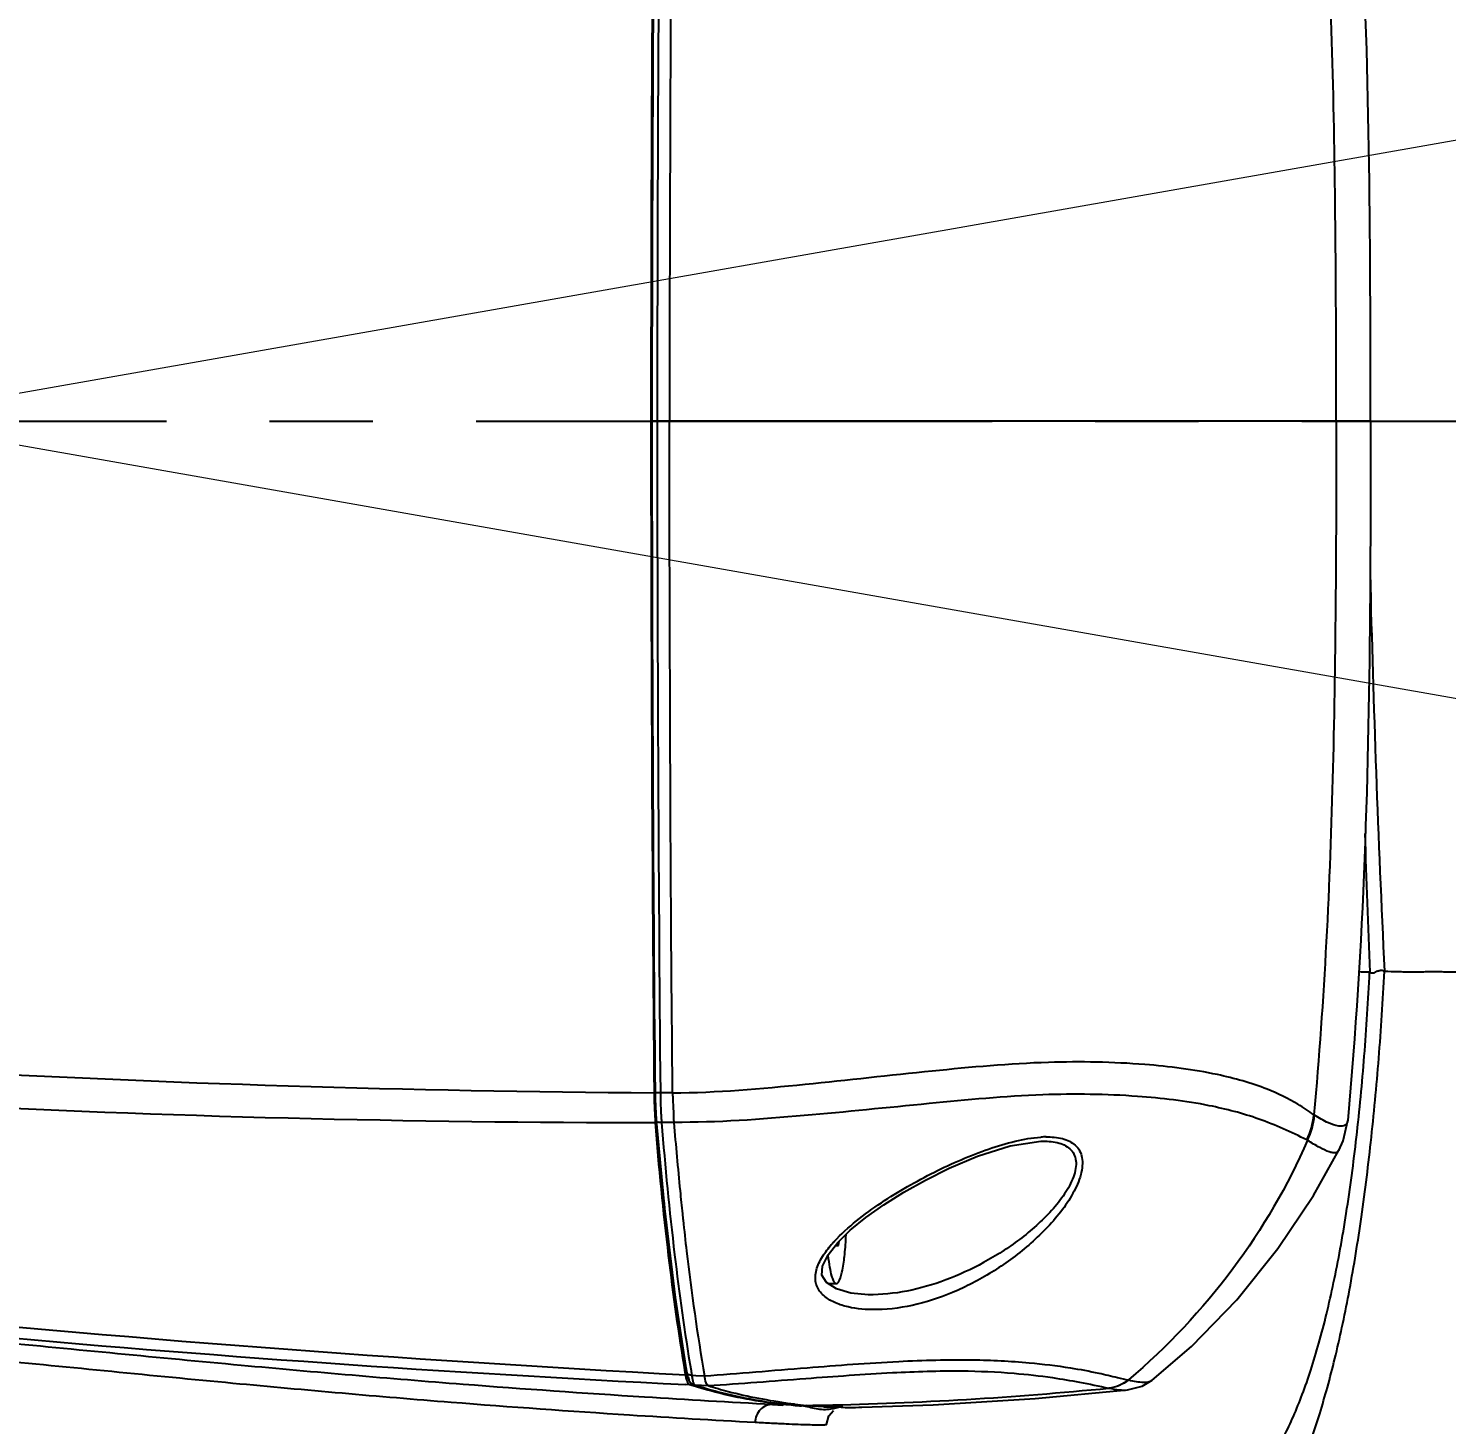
# Model space of a CAD drawing. Header units: millimetres. Extents: x 5828 to 6704, y 123 to 421.
# Drawn here: x 6591.76 to 6596.91, y 245.97 to 251.04 of the extents above; entities that cross this region are included whole.
import ezdxf

# ---------------------------------------------------------------- set-up
doc = ezdxf.new("R2010")
doc.units = ezdxf.units.MM
doc.linetypes.add('CENTER', pattern=[0.6, 0.375, -0.075, 0.075, -0.075])
for name, color, linetype in [('中心线', 7, 'Continuous'), ('外形图', 7, 'Continuous'), ('尺寸标注', 7, 'Continuous'), ('运动范围', 7, 'Continuous')]:
    doc.layers.add(name, color=color, linetype=linetype)
doc.styles.add('微软雅黑', font='msyh.ttc', dxfattribs={"height": 1.5})
doc.dimstyles.new('尺寸标注_1_15比例', dxfattribs={"dimtxt": 1.5, "dimasz": 1.25, "dimexe": 0.5, "dimexo": 0.4, "dimgap": 0.5, "dimtad": 1, "dimdec": 1, "dimlfac": 15, "dimdsep": 46, "dimtxsty": '微软雅黑', "dimcen": 0.09, "dimadec": 0, "dimazin": 0, "dimtp": 0.01, "dimtm": 0.01, "dimtfac": 1, "dimtdec": 1, "dimtofl": 0, "dimtmove": 0, "dimatfit": 3, "dimfxl": 1, "dimtolj": 1, "dimarcsym": 0})

# ---------------------------------------------------------------- blocks, each defined once
blk = doc.blocks.new('*D769')
at = {"layer": 'Defpoints', "color": 0}
for p in [(6596.5117, 262.0217), (6628.0363, 256.1115), (6551.3884, 249.6138), (6591.2263, 249.6258), (6637.3008, 249.6138)]:
    blk.add_point(p, dxfattribs=at)
at = {"layer": '尺寸标注', "color": 0, "lineweight": -2}
blk.add_arc((6591.1582, 249.6138), 13.5135, 15.29432, 174.69825, dxfattribs=at)
at = {"layer": '尺寸标注', "color": 0}
for points in [[(6603.9899, 253.1328), (6604.3964, 253.224), (6604.4667, 251.9587)], [(6577.4944, 250.8721), (6577.9106, 250.8528), (6577.6447, 249.6138)]]:
    blk.add_solid(points, dxfattribs=at)
at = {"layer": '尺寸标注', "color": 0, "insert": (6589.8699, 264.3502), "char_height": 1.5, "attachment_point": 5, "rotation": 4.9963, "style": '微软雅黑'}
blk.add_mtext('\\A1;-\\A1;170%%d', dxfattribs=at)
blk = doc.blocks.new('*D770')
at = {"layer": 'Defpoints', "color": 0}
for p in [(6551.3884, 249.6138), (6591.2263, 249.6138), (6637.3008, 249.6138), (6628.0365, 243.1292), (6583.7661, 238.2698)]:
    blk.add_point(p, dxfattribs=at)
at = {"layer": '尺寸标注', "color": 0, "lineweight": -2}
blk.add_arc((6591.2263, 249.6138), 13.5772, 185.27685, 344.73221, dxfattribs=at)
at = {"layer": '尺寸标注', "color": 0}
for points in [[(6577.9147, 248.3747), (6577.4985, 248.3555), (6577.6491, 249.6138)], [(6604.5277, 245.9929), (6604.1211, 246.084), (6604.5977, 247.2582)]]:
    blk.add_solid(points, dxfattribs=at)
at = {"layer": '尺寸标注', "color": 0, "insert": (6591.5441, 237.3197), "char_height": 1.5, "attachment_point": 5, "rotation": 1.4808, "style": '微软雅黑'}
blk.add_mtext('\\A1;+\\A1;170%%d', dxfattribs=at)

msp = doc.modelspace()

# ---------------------------------------------------------------- linework, layer by layer
at = {"layer": '中心线', "linetype": 'CENTER', "ltscale": 5}
msp.add_line((6551.3884, 249.6138), (6637.3008, 249.6138), dxfattribs=at)
at = {"layer": '外形图', "color": 7, "linetype": 'Continuous'}
for p, q in [((6596.6384, 249.6138), (6594.027, 249.6138)), ((6594.0356, 247.6119), (6594.0353, 247.6119)), ((6594.0356, 247.6118), (6594.0354, 247.6118)), ((6594.1025, 247.1733), (6594.0581, 247.1735)), ((6594.0774, 247.0654), (6594.0624, 247.0654)), ((6594.1072, 247.0655), (6594.0774, 247.0654)), ((6596.5553, 247.0728), (6596.5553, 247.0728)), ((6595.4406, 246.9983), (6595.4415, 246.9983)), ((6596.5235, 246.9648), (6596.5234, 246.9647)), ((6594.6939, 246.6185), (6594.7059, 246.6185)), ((6594.7059, 246.6185), (6594.7073, 246.6342)), ((6594.6977, 246.4613), (6594.6612, 246.4842)), ((6594.6672, 246.4805), (6594.6973, 246.4805)), ((6594.1117, 246.4301), (6594.153, 246.1595)), ((6594.8141, 246.4404), (6594.8131, 246.4404)), ((6594.1502, 246.1493), (6594.1487, 246.1583)), ((6594.153, 246.1595), (6594.1563, 246.1435)), ((6594.1695, 246.1645), (6594.17, 246.1613)), ((6594.1696, 246.1654), (6594.1701, 246.1621)), ((6594.17, 246.1613), (6594.1722, 246.1482)), ((6594.1637, 246.1133), (6594.1504, 246.1141)), ((6594.1637, 246.1133), (6594.1504, 246.114)), ((6594.1771, 246.1096), (6594.1637, 246.1133)), ((6594.1771, 246.1091), (6594.1637, 246.1133)), ((6594.1685, 246.119), (6594.1779, 246.1133)), ((6594.1722, 246.1482), (6594.1875, 246.1474)), ((6594.1781, 246.1133), (6594.1779, 246.1133)), ((6594.1832, 246.1124), (6594.1781, 246.1133)), ((6594.1832, 246.1124), (6594.2315, 246.11)), ((6594.1875, 246.1474), (6594.2181, 246.1458)), ((6595.6876, 246.101), (6595.6881, 246.1009)), ((6595.7592, 246.1309), (6595.7597, 246.1308)), ((6595.8451, 246.1298), (6595.8452, 246.1299)), ((6595.7551, 246.0942), (6595.7557, 246.0942)), ((6594.4657, 246.0414), (6594.4855, 246.0409)), ((6594.4855, 246.0409), (6594.5052, 246.0403)), ((6594.5233, 246.042), (6594.5448, 246.0393)), ((6594.5233, 246.0419), (6594.5435, 246.0394)), ((6594.5233, 246.0414), (6594.5448, 246.0393)), ((6594.5404, 246.0385), (6594.525, 246.0398)), ((6594.6526, 246.033), (6594.5435, 246.0394)), ((6594.5441, 246.0442), (6594.5454, 246.044)), ((6594.5448, 246.0393), (6594.5592, 246.0389)), ((6594.5464, 246.043), (6594.5477, 246.0428)), ((6594.5592, 246.0389), (6594.5881, 246.0381)), ((6594.6678, 246.0328), (6594.652, 246.0336)), ((6594.6678, 246.0328), (6594.6526, 246.0338)), ((6594.6526, 246.033), (6594.6979, 246.0318)), ((6594.6977, 246.0318), (6594.6678, 246.0328)), ((6594.7147, 246.0315), (6594.6974, 246.0318)), ((6594.7151, 246.0314), (6594.6977, 246.0318))]:
    msp.add_line(p, q, dxfattribs=at)
for points in [[(6594.0386, 252.0531), (6594.0321, 251.1784), (6594.0282, 250.3425), (6594.027, 249.6138)], [(6594.027, 249.6138), (6594.0282, 248.8879), (6594.032, 248.0521), (6594.0386, 247.1745)], [(6594.0386, 247.1745), (6594.039, 247.1519), (6594.0413, 247.097), (6594.043, 247.073)], [(6594.043, 247.073), (6594.0728, 246.754), (6594.1117, 246.4301)], [(6596.5234, 246.9647), (6596.5388, 246.9992), (6596.5553, 247.0728)], [(6594.7026, 246.6295), (6594.7481, 246.6742), (6594.8046, 246.7206), (6594.8703, 246.7673), (6594.9429, 246.8129), (6595.0215, 246.857), (6595.108, 246.8998), (6595.2104, 246.9431), (6595.3286, 246.9811), (6595.4406, 246.9983)], [(6595.8454, 246.13), (6595.9873, 246.2523), (6596.152, 246.4218), (6596.3018, 246.6084), (6596.4306, 246.8011), (6596.5234, 246.9648)], [(6594.6612, 246.4842), (6594.6452, 246.5116), (6594.6477, 246.5443), (6594.6679, 246.5855), (6594.7026, 246.6295)], [(6594.8131, 246.4404), (6594.7496, 246.4464), (6594.6977, 246.4613)], [(6594.1563, 246.1435), (6594.161, 246.13), (6594.1685, 246.119)], [(6595.755, 246.0942), (6595.8083, 246.1079), (6595.8453, 246.13)], [(6594.7906, 246.0315), (6595.0496, 246.0406), (6595.4196, 246.0634), (6595.7556, 246.0942)], [(6594.6612, 245.9684), (6594.6697, 245.9998), (6594.6873, 246.0199)]]:
    msp.add_lwpolyline(points, dxfattribs=at)
for centre, radius, start, end in [((6862.5923, 249.563), 268.5685, 179.468583, 179.989159), ((6885.1591, 249.4551), 291.1318, 179.488731, 179.968771), ((6883.3635, 249.462), 289.317, 179.486677, 179.969947), ((6886.4871, 249.7777), 292.4634, 180.032107, 180.510151), ((6862.3347, 249.6644), 268.3074, 180.01081, 180.531687), ((6861.3157, 249.661), 267.2691, 180.01012, 180.533256), ((6656.8271, 250.5223), 60.2083, 181.391471, 182.76767), ((6650.5308, 249.8126), 53.94, 181.80282, 182.33775), ((6596.5689, 241.8841), 5.7286, 89.332, 89.7433), ((6594.4264, 302.2529), 55.0806, 264.06057, 269.59318), ((6594.0392, 299.4868), 52.4213, 264.16967, 270.00079), ((6595.6829, 247.1879), 1.6477, 180.4942, 181.7924), ((6595.5515, 247.1836), 1.5162, 181.7849, 183.1583), ((6595.8174, 247.1871), 1.7594, 180.4423, 181.6567), ((6595.6766, 247.1829), 1.6184, 181.6497, 182.935), ((6595.3751, 247.1738), 1.3395, 183.1581, 184.3351), ((6595.4934, 247.1735), 1.4351, 182.9364, 183.9754), ((6595.2542, 247.1649), 1.2183, 184.3468, 184.6836), ((6595.3647, 247.1648), 1.3061, 183.9844, 184.361), ((6613.6378, 248.7167), 19.6003, 184.83257, 185.55985), ((6595.4645, 246.6494), 0.3642, 90.8292, 93.8627), ((6606.3374, 248.0191), 12.2667, 185.62039, 186.01364), ((6597.8164, 314.5536), 68.5024, 261.761367, 266.932125), ((6605.1754, 247.8979), 11.0984, 186.01987, 186.13665), ((6604.8319, 247.8607), 10.7529, 186.13519, 186.74106), ((6595.034, 246.3163), 0.4683, 138.7694, 139.8191), ((6595.059, 246.2944), 0.5015, 137.4038, 138.7652), ((6603.3048, 247.6757), 9.2146, 186.71347, 189.55688), ((6597.3086, 309.6243), 63.5887, 264.794855, 267.153191), ((6594.3664, 259.5908), 13.5545, 271.20881, 275.5958), ((6595.3824, 263.7356), 17.7179, 267.03433, 267.15723), ((6594.7893, 247.9234), 1.8961, 262.0238, 262.6394), ((6594.6683, 247.6163), 1.583, 265.3658, 266.4905), ((6594.7622, 247.7113), 1.6822, 262.6724, 264.0596), ((6594.3683, 259.5357), 13.4994, 270.93306, 271.20597), ((6594.7367, 245.8939), 0.1398, 96.4857, 99.0339), ((6594.7527, 248.0215), 1.9905, 268.9172, 269.7449), ((6594.7521, 247.6456), 1.6145, 269.7079, 271.3699)]:
    msp.add_arc(centre, radius, start, end, dxfattribs=at)
for points, knots in [([(6596.5139, 249.6138), (6596.5139, 249.824), (6596.5126, 250.2444), (6596.5006, 251.085), (6596.471, 251.7155), (6596.4325, 252.1341)], [0, 0, 0, 0, 0.250013, 0.500029, 1, 1, 1, 1]), ([(6596.6384, 249.6138), (6596.6384, 249.8246), (6596.6375, 250.672), (6596.6143, 251.5208), (6596.5553, 252.1548)], [0, 0, 0, 0, 0.248709, 1, 1, 1, 1]), ([(6594.1025, 252.0543), (6594.1007, 251.851), (6594.0959, 251.3428), (6594.0933, 250.5293), (6594.091, 249.919), (6594.091, 249.6138)], [0, 0, 0, 0, 0.249832, 0.62482, 1, 1, 1, 1]), ([(6594.1025, 247.1733), (6594.1007, 247.3765), (6594.0959, 247.8848), (6594.0933, 248.6983), (6594.091, 249.3086), (6594.091, 249.6138)], [0, 0, 0, 0, 0.249832, 0.62482, 1, 1, 1, 1]), ([(6596.5139, 249.6138), (6596.5139, 249.4036), (6596.5126, 248.9832), (6596.5006, 248.1425), (6596.471, 247.5121), (6596.4325, 247.0935)], [0, 0, 0, 0, 0.250013, 0.500029, 1, 1, 1, 1]), ([(6596.6384, 249.6138), (6596.6384, 249.403), (6596.6375, 248.5556), (6596.6143, 247.7068), (6596.5553, 247.0728)], [0, 0, 0, 0, 0.248709, 1, 1, 1, 1]), ([(6595.6824, 245.6138), (6595.7044, 245.6138), (6595.7488, 245.6145), (6595.8044, 245.617), (6595.8495, 245.6201), (6595.884, 245.6228), (6595.9188, 245.6257), (6595.9543, 245.6286), (6595.9905, 245.6321), (6596.0279, 245.6382), (6596.0664, 245.6492), (6596.1051, 245.6671), (6596.1435, 245.6924), (6596.1812, 245.7248), (6596.2185, 245.7642), (6596.27, 245.8297), (6596.3168, 245.9088), (6596.3596, 245.9998), (6596.3919, 246.0799), (6596.4228, 246.1688), (6596.452, 246.2663), (6596.4796, 246.3724), (6596.5053, 246.4867), (6596.5292, 246.6086), (6596.5588, 246.7844), (6596.5897, 247.0179), (6596.6173, 247.3103), (6596.6301, 247.5106), (6596.6351, 247.6124)], [0, 0, 0, 0, 0.026476, 0.05328, 0.066951, 0.080789, 0.094782, 0.108972, 0.123498, 0.138573, 0.154444, 0.171379, 0.189642, 0.209456, 0.231056, 0.254726, 0.309435, 0.340979, 0.375515, 0.413154, 0.453951, 0.497876, 0.544828, 0.594655, 0.647151, 0.758986, 0.877539, 1, 1, 1, 1]), ([(6595.8129, 245.4757), (6595.835, 245.4757), (6595.879, 245.4764), (6595.9339, 245.4791), (6595.9776, 245.4825), (6596.0102, 245.4856), (6596.0428, 245.4888), (6596.0699, 245.4918), (6596.0915, 245.4948), (6596.1078, 245.4976), (6596.124, 245.5014), (6596.1403, 245.5065), (6596.1566, 245.5131), (6596.1729, 245.5215), (6596.1891, 245.5319), (6596.2114, 245.5487), (6596.2391, 245.575), (6596.2711, 245.6132), (6596.3031, 245.6588), (6596.3346, 245.7123), (6596.3657, 245.774), (6596.3961, 245.8441), (6596.4259, 245.9228), (6596.4549, 246.0102), (6596.4829, 246.1062), (6596.5098, 246.2107), (6596.5355, 246.3235), (6596.5688, 246.489), (6596.6057, 246.7131), (6596.6416, 246.9991), (6596.6649, 247.2496), (6596.6801, 247.4569), (6596.6864, 247.5622), (6596.6892, 247.6151)], [0, 0, 0, 0, 0.025789, 0.051466, 0.064273, 0.077058, 0.089814, 0.10255, 0.108931, 0.115345, 0.121832, 0.128448, 0.135267, 0.142375, 0.149854, 0.157758, 0.175012, 0.194368, 0.215969, 0.240074, 0.266916, 0.296669, 0.329444, 0.3653, 0.404279, 0.446376, 0.491516, 0.539577, 0.64376, 0.757002, 0.876627, 0.937992, 1, 1, 1, 1]), ([(6596.6588, 247.6147), (6596.6574, 247.613), (6596.6551, 247.6107), (6596.6513, 247.6086), (6596.6472, 247.6075), (6596.6415, 247.6085), (6596.6376, 247.6109), (6596.6357, 247.6123)], [0, 0, 0, 0, 0.250149, 0.370194, 0.487626, 0.73164, 1, 1, 1, 1]), ([(6596.6891, 247.6151), (6596.6888, 247.6151), (6596.6881, 247.6153), (6596.6866, 247.6158), (6596.6844, 247.6168), (6596.6814, 247.6179), (6596.6778, 247.6184), (6596.6737, 247.6175), (6596.6693, 247.6162), (6596.6643, 247.615), (6596.6607, 247.6147), (6596.6588, 247.6147)], [0, 0, 0, 0, 0.029415, 0.065195, 0.153722, 0.25799, 0.373314, 0.504531, 0.655015, 0.820731, 1, 1, 1, 1]), ([(6596.6891, 247.6151), (6596.7051, 247.6152), (6596.7292, 247.6147), (6596.7612, 247.6134), (6596.7851, 247.6127), (6596.8088, 247.6126), (6596.8284, 247.6136), (6596.844, 247.6144), (6596.8596, 247.615), (6596.8752, 247.615), (6596.8909, 247.6143), (6596.9029, 247.6135), (6596.9148, 247.6129), (6596.9268, 247.6126), (6596.9385, 247.6127), (6596.9534, 247.6135), (6596.9675, 247.6149), (6596.9805, 247.6161), (6596.9889, 247.6165), (6596.9961, 247.6164), (6597.0021, 247.6158), (6597.0068, 247.6147), (6597.01, 247.6136), (6597.0118, 247.6126), (6597.0128, 247.6118), (6597.0134, 247.611), (6597.0134, 247.6106)], [0, 0, 0, 0, 0.147498, 0.221184, 0.294584, 0.367404, 0.43948, 0.475303, 0.511034, 0.582747, 0.619062, 0.655695, 0.6925, 0.729263, 0.76555, 0.800889, 0.866436, 0.895393, 0.9211, 0.943269, 0.96179, 0.976657, 0.987888, 0.992159, 0.995553, 1, 1, 1, 1]), ([(6596.4325, 247.0935), (6596.4141, 247.1075), (6596.3598, 247.1428), (6596.2448, 247.1987), (6596.0577, 247.2505), (6595.7906, 247.284), (6595.4434, 247.2904), (6595.032, 247.2527), (6594.5786, 247.2012), (6594.2634, 247.1734), (6594.1025, 247.1722)], [0, 0, 0, 0, 0.029379, 0.081703, 0.161363, 0.273803, 0.421754, 0.600226, 0.79623, 1, 1, 1, 1]), ([(6594.0581, 247.1735), (6594.0556, 247.1735), (6594.0511, 247.1736), (6594.0447, 247.1735), (6594.0415, 247.1742), (6594.0386, 247.174), (6594.0386, 247.1745)], [0, 0, 0, 0, 0.382019, 0.706047, 0.9217, 1, 1, 1, 1]), ([(6594.0389, 247.1746), (6594.0389, 247.166), (6594.0395, 247.1326), (6594.0412, 247.0993), (6594.0432, 247.0747)], [0, 0, 0, 0, 0.259377, 1, 1, 1, 1]), ([(6594.1025, 247.1722), (6594.1027, 247.1541), (6594.1058, 247.1188), (6594.1056, 247.0835), (6594.1071, 247.0664)], [0, 0, 0, 0, 0.514114, 1, 1, 1, 1]), ([(6596.4071, 247.0027), (6596.3501, 247.0307), (6596.2354, 247.0831), (6596.0283, 247.1369), (6595.7652, 247.1678), (6595.4241, 247.1723), (6595.0206, 247.1337), (6594.5749, 247.0883), (6594.2652, 247.0655), (6594.1071, 247.0664)], [0, 0, 0, 0, 0.081837, 0.161945, 0.274562, 0.422391, 0.600614, 0.796272, 1, 1, 1, 1]), ([(6596.5553, 247.0729), (6596.555, 247.0696), (6596.5533, 247.063), (6596.5431, 247.0518), (6596.5164, 247.0519), (6596.4794, 247.0661), (6596.4509, 247.0821), (6596.4344, 247.0922)], [0, 0, 0, 0, 0.071877, 0.139873, 0.30784, 0.586175, 1, 1, 1, 1]), ([(6594.1487, 246.1583), (6594.1249, 246.2991), (6594.083, 246.6009), (6594.0532, 246.9041), (6594.04, 247.0655)], [0, 0, 0, 0, 0.468541, 1, 1, 1, 1]), ([(6594.0624, 247.0654), (6594.0579, 247.0652), (6594.0508, 247.0653), (6594.0432, 247.0703), (6594.043, 247.073)], [0, 0, 0, 0, 0.621703, 1, 1, 1, 1]), ([(6594.0432, 247.0747), (6594.0565, 246.9123), (6594.0864, 246.6075), (6594.1288, 246.3041), (6594.1529, 246.1629)], [0, 0, 0, 0, 0.532075, 1, 1, 1, 1]), ([(6594.0624, 247.0654), (6594.0754, 246.9053), (6594.1047, 246.6041), (6594.146, 246.3043), (6594.1695, 246.1645)], [0, 0, 0, 0, 0.53118, 1, 1, 1, 1]), ([(6594.6898, 246.6338), (6594.7147, 246.6608), (6594.7701, 246.7103), (6594.8901, 246.797), (6595.0494, 246.8878), (6595.2142, 246.9597), (6595.3448, 246.9992), (6595.4089, 247.0107), (6595.44, 247.0128)], [0, 0, 0, 0, 0.128964, 0.259973, 0.520667, 0.772087, 0.890461, 1, 1, 1, 1]), ([(6595.4415, 246.9983), (6595.4612, 246.9986), (6595.498, 246.9965), (6595.5414, 246.9786), (6595.5622, 246.9515), (6595.5693, 246.9262), (6595.5679, 246.8976), (6595.5563, 246.8557), (6595.5271, 246.8034), (6595.4802, 246.7449), (6595.4248, 246.6904), (6595.3641, 246.6407), (6595.2999, 246.596), (6595.2118, 246.5436), (6595.0978, 246.4909), (6594.9569, 246.4499), (6594.861, 246.4397), (6594.8141, 246.4404)], [0, 0, 0, 0, 0.052952, 0.098586, 0.12008, 0.142621, 0.167804, 0.195938, 0.258986, 0.327057, 0.397053, 0.467487, 0.537624, 0.607053, 0.742815, 0.873968, 1, 1, 1, 1]), ([(6595.4592, 247.0136), (6595.4793, 247.0139), (6595.5171, 247.0114), (6595.561, 246.9916), (6595.5827, 246.9637), (6595.5912, 246.9376), (6595.5922, 246.9078), (6595.5838, 246.863), (6595.558, 246.8054), (6595.5133, 246.7396), (6595.4585, 246.6772), (6595.3973, 246.6198), (6595.3316, 246.5677), (6595.241, 246.5067), (6595.123, 246.4451), (6594.9762, 246.3973), (6594.8758, 246.3852), (6594.8271, 246.386)], [0, 0, 0, 0, 0.051283, 0.095774, 0.117138, 0.139648, 0.16459, 0.192426, 0.255179, 0.323774, 0.394805, 0.466447, 0.537728, 0.608103, 0.744871, 0.875626, 1, 1, 1, 1]), ([(6596.4093, 247.0018), (6596.3379, 246.8363), (6596.1519, 246.5182), (6595.8995, 246.2505), (6595.7592, 246.1309)], [0, 0, 0, 0, 0.494289, 1, 1, 1, 1]), ([(6596.5234, 246.9648), (6596.5223, 246.9624), (6596.5188, 246.958), (6596.5103, 246.9551), (6596.4997, 246.9557), (6596.4802, 246.961), (6596.4493, 246.9764), (6596.4239, 246.9922), (6596.4093, 247.0018)], [0, 0, 0, 0, 0.060876, 0.123753, 0.202483, 0.30478, 0.592543, 1, 1, 1, 1]), ([(6594.8271, 246.386), (6594.794, 246.3865), (6594.7447, 246.3917), (6594.6842, 246.4133), (6594.6457, 246.4383), (6594.6199, 246.4778), (6594.6207, 246.5274), (6594.6425, 246.5749), (6594.6642, 246.6041), (6594.6763, 246.6185)], [0, 0, 0, 0, 0.254654, 0.375929, 0.491507, 0.603086, 0.721655, 0.855548, 1, 1, 1, 1]), ([(6594.6973, 246.4805), (6594.6996, 246.4805), (6594.7051, 246.4845), (6594.7134, 246.5012), (6594.7219, 246.5362), (6594.7291, 246.5911), (6594.7318, 246.6339), (6594.7327, 246.6575)], [0, 0, 0, 0, 0.036949, 0.097526, 0.304999, 0.616113, 1, 1, 1, 1]), ([(6594.6671, 246.5827), (6594.6687, 246.5684), (6594.672, 246.5431), (6594.6779, 246.5142), (6594.6838, 246.4966), (6594.6882, 246.487), (6594.6936, 246.4805), (6594.6973, 246.4805)], [0, 0, 0, 0, 0.393767, 0.697449, 0.810998, 0.897852, 1, 1, 1, 1]), ([(6594.4657, 246.0414), (6594.3107, 246.0494), (6593.9359, 246.0712), (6593.2921, 246.1162), (6592.5043, 246.1847), (6591.9366, 246.2405), (6591.6375, 246.2691)], [0, 0, 0, 0, 0.164048, 0.396945, 0.682317, 1, 1, 1, 1]), ([(6594.4023, 245.9759), (6594.25, 245.9839), (6593.8817, 246.0058), (6593.2492, 246.0508), (6592.4754, 246.1195), (6591.918, 246.1755), (6591.6243, 246.2041)], [0, 0, 0, 0, 0.164066, 0.397052, 0.682408, 1, 1, 1, 1]), ([(6594.2182, 246.1453), (6594.3425, 246.1548), (6594.5776, 246.1743), (6594.9024, 246.1993), (6595.1719, 246.2071), (6595.3803, 246.1968), (6595.5329, 246.1784), (6595.6397, 246.1585), (6595.7098, 246.1421), (6595.7457, 246.1333), (6595.7592, 246.1309)], [0, 0, 0, 0, 0.241514, 0.456947, 0.630908, 0.763292, 0.860522, 0.928432, 0.973529, 1, 1, 1, 1]), ([(6594.1529, 246.1629), (6594.1532, 246.1614), (6594.1541, 246.1562), (6594.1553, 246.1509), (6594.1563, 246.1472)], [0, 0, 0, 0, 0.277182, 1, 1, 1, 1]), ([(6594.1722, 246.1482), (6594.1704, 246.1481), (6594.1641, 246.1483), (6594.1573, 246.1513), (6594.1547, 246.1552)], [0, 0, 0, 0, 0.279337, 1, 1, 1, 1]), ([(6594.2316, 246.11), (6594.35, 246.1182), (6594.573, 246.1351), (6594.8799, 246.158), (6595.1326, 246.1665), (6595.327, 246.1582), (6595.4698, 246.1421), (6595.5843, 246.1226), (6595.6523, 246.1086), (6595.6876, 246.101)], [0, 0, 0, 0, 0.243439, 0.458914, 0.631322, 0.761696, 0.857692, 0.926009, 1, 1, 1, 1]), ([(6594.1542, 246.1308), (6594.1538, 246.1321), (6594.1523, 246.1383), (6594.151, 246.1445), (6594.1502, 246.1493)], [0, 0, 0, 0, 0.222065, 1, 1, 1, 1]), ([(6594.1588, 246.1186), (6594.1584, 246.1193), (6594.1565, 246.1233), (6594.1552, 246.1275), (6594.1542, 246.1308)], [0, 0, 0, 0, 0.205955, 1, 1, 1, 1]), ([(6594.1563, 246.1472), (6594.1566, 246.1461), (6594.1577, 246.1426), (6594.159, 246.139), (6594.1603, 246.1367)], [0, 0, 0, 0, 0.29484, 1, 1, 1, 1]), ([(6594.1637, 246.1133), (6594.1633, 246.1135), (6594.1611, 246.1147), (6594.1597, 246.1168), (6594.1588, 246.1186)], [0, 0, 0, 0, 0.191034, 1, 1, 1, 1]), ([(6594.1603, 246.1367), (6594.1606, 246.1361), (6594.1616, 246.1344), (6594.1631, 246.1327), (6594.1644, 246.1323)], [0, 0, 0, 0, 0.320412, 1, 1, 1, 1]), ([(6594.1722, 246.1482), (6594.1725, 246.1465), (6594.1733, 246.1403), (6594.1744, 246.1341), (6594.1754, 246.1297)], [0, 0, 0, 0, 0.277829, 1, 1, 1, 1]), ([(6594.1754, 246.1297), (6594.1757, 246.1285), (6594.1767, 246.1244), (6594.1779, 246.1203), (6594.1791, 246.1175)], [0, 0, 0, 0, 0.296696, 1, 1, 1, 1]), ([(6594.525, 246.0398), (6594.4959, 246.0425), (6594.3783, 246.0563), (6594.2623, 246.0828), (6594.1771, 246.1091)], [0, 0, 0, 0, 0.24671, 1, 1, 1, 1]), ([(6594.1832, 246.1124), (6594.2113, 246.1035), (6594.3228, 246.0714), (6594.4374, 246.0503), (6594.5233, 246.0414)], [0, 0, 0, 0, 0.254609, 1, 1, 1, 1]), ([(6594.2315, 246.11), (6594.23, 246.1105), (6594.2269, 246.1139), (6594.2226, 246.1261), (6594.2195, 246.1372), (6594.2181, 246.1458)], [0, 0, 0, 0, 0.124564, 0.326846, 1, 1, 1, 1]), ([(6594.2315, 246.11), (6594.2558, 246.1025), (6594.3525, 246.0749), (6594.4517, 246.0562), (6594.5262, 246.0457)], [0, 0, 0, 0, 0.251993, 1, 1, 1, 1]), ([(6595.6881, 246.1009), (6595.7009, 246.0984), (6595.7231, 246.0946), (6595.7457, 246.0933), (6595.7551, 246.0943)], [0, 0, 0, 0, 0.578778, 1, 1, 1, 1]), ([(6595.7597, 246.1308), (6595.7776, 246.1267), (6595.805, 246.1207), (6595.8366, 246.123), (6595.845, 246.1296)], [0, 0, 0, 0, 0.633594, 1, 1, 1, 1]), ([(6594.4657, 246.0414), (6594.4576, 246.0416), (6594.441, 246.0383), (6594.4131, 246.019), (6594.4027, 245.9928), (6594.4023, 245.9759)], [0, 0, 0, 0, 0.242895, 0.491568, 1, 1, 1, 1]), ([(6594.652, 246.0336), (6594.6464, 246.0338), (6594.6251, 246.035), (6594.6038, 246.0366), (6594.5881, 246.0381)], [0, 0, 0, 0, 0.260039, 1, 1, 1, 1]), ([(6594.6612, 245.9685), (6594.6612, 245.968), (6594.6593, 245.9674), (6594.6566, 245.967), (6594.6512, 245.9666), (6594.6404, 245.9663), (6594.6216, 245.9665), (6594.5931, 245.9673), (6594.5565, 245.9686), (6594.512, 245.9705), (6594.4597, 245.9729), (6594.4223, 245.9749), (6594.4023, 245.9759)], [0, 0, 0, 0, 0.00501, 0.017101, 0.036922, 0.064565, 0.143351, 0.253395, 0.39453, 0.566385, 0.768399, 1, 1, 1, 1])]:
    msp.add_open_spline(points, degree=3, knots=knots, dxfattribs=at)
for points in [[(6596.4071, 247.0027), (6596.4208, 247.031), (6596.4295, 247.0622), (6596.4325, 247.0935)], [(6596.4093, 247.0018), (6596.4228, 247.03), (6596.4314, 247.061), (6596.4344, 247.0922)], [(6596.4344, 247.0922), (6596.4337, 247.0926), (6596.4331, 247.093), (6596.4325, 247.0935)], [(6596.4093, 247.0018), (6596.4085, 247.002), (6596.4078, 247.0023), (6596.4071, 247.0027)], [(6594.1547, 246.1552), (6594.1539, 246.1565), (6594.1532, 246.158), (6594.153, 246.1595)], [(6594.1791, 246.1175), (6594.1796, 246.1165), (6594.1801, 246.1154), (6594.1808, 246.1145)], [(6594.1808, 246.1145), (6594.1814, 246.1136), (6594.1822, 246.1127), (6594.1832, 246.1124)], [(6595.7592, 246.1309), (6595.7392, 246.1144), (6595.7133, 246.1036), (6595.6876, 246.101)], [(6595.7597, 246.1308), (6595.7398, 246.1143), (6595.7139, 246.1035), (6595.6881, 246.1009)], [(6594.625, 246.0253), (6594.6071, 246.0287), (6594.5896, 246.0352), (6594.5714, 246.0363)], [(6594.676, 246.0244), (6594.6592, 246.0218), (6594.6417, 246.0222), (6594.625, 246.0253)], [(6594.7147, 246.032), (6594.7017, 246.0299), (6594.689, 246.0263), (6594.676, 246.0244)]]:
    msp.add_open_spline(points, degree=3, dxfattribs=at)
at = {"layer": '运动范围', "color": 0, "linetype": 'ByBlock', "lineweight": 0}
for p, q in [((6628.0363, 256.1115), (6591.2263, 249.6258)), ((6628.0365, 243.1292), (6591.2263, 249.6138))]:
    msp.add_line(p, q, dxfattribs=at)
at = {"layer": '运动范围', "color": 0, "linetype": 'Continuous', "lineweight": 0}
msp.add_arc((6591.2263, 249.6198), 37.378, 10, 350, dxfattribs=at)

# ---------------------------------------------------------------- dimensions: what is measured, and where the dimension line sits
at = {"layer": '尺寸标注'}
for base, line1, line2, text, picture, middle in [((6596.5117, 262.0217), ((6551.3884, 249.6138), (6637.3008, 249.6138)), ((6628.0363, 256.1115), (6591.2263, 249.6258)), '\\A1;-<>', '*D769', (6589.9813, 263.076)), ((6583.7661, 238.2698), ((6628.0365, 243.1292), (6591.2263, 249.6138)), ((6551.3884, 249.6138), (6637.3008, 249.6138)), '\\A1;+<>', '*D770', (6591.5772, 236.0411))]:
    dim = msp.add_angular_dim_2l(base=base, line1=line1, line2=line2, text=text, dimstyle='尺寸标注_1_15比例', override={"dimtxsty": '微软雅黑'}, dxfattribs=at)
    dim.commit()
    dim.dimension.update_dxf_attribs({"geometry": picture, "text_midpoint": middle, "dimtype": 162})

doc.saveas('drawing.dxf')
